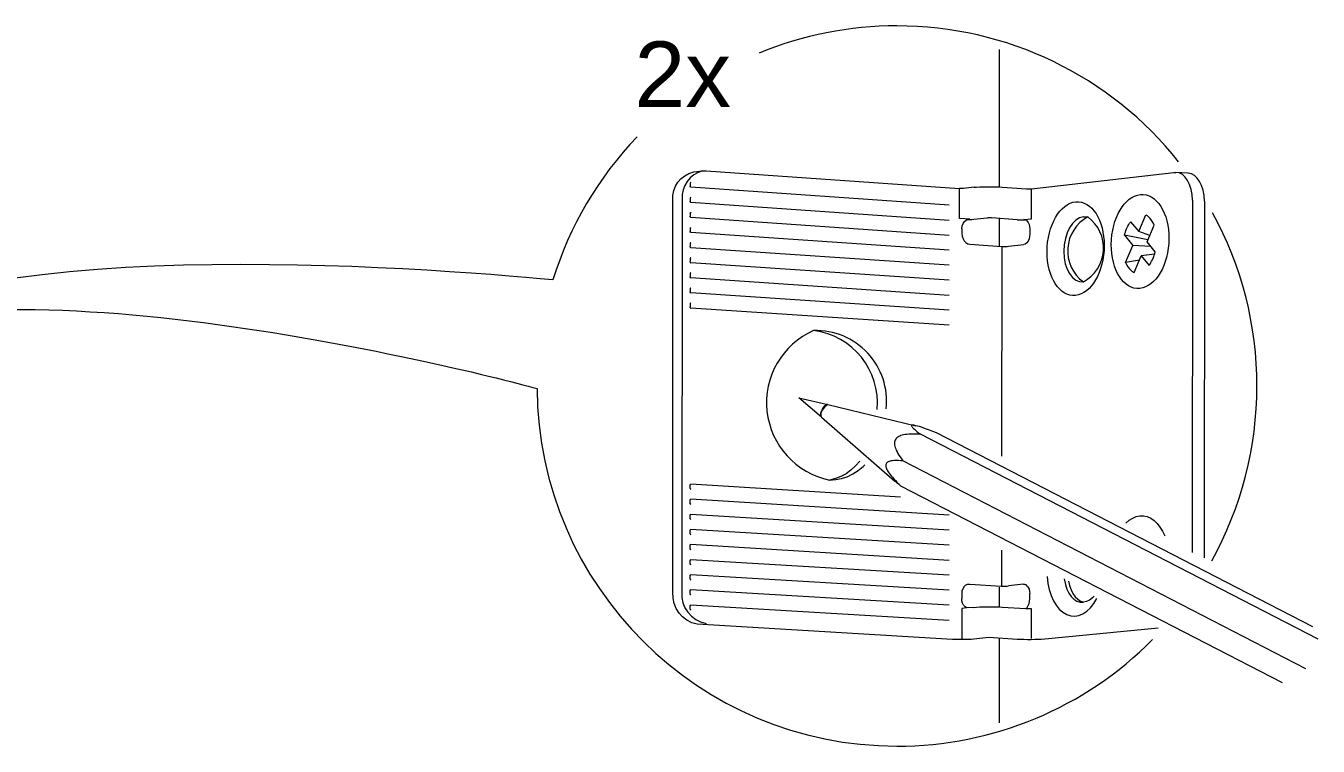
# Model space of a CAD drawing. Header units: metres. Extents: x -8.4 to 7.9, y -3.9 to 2.
# Drawn here: x 3.6003 to 3.9792, y -0.5859 to -0.3749 of the extents above; entities that cross this region are included whole.
import ezdxf

# ---------------------------------------------------------------- set-up
doc = ezdxf.new("R2010")
doc.units = ezdxf.units.M
doc.header["$MEASUREMENT"] = 0
doc.layers.add('PDF11_Geometry_Num_Penna__7', color=7, linetype='Continuous', lineweight=18)
doc.layers.add('PDF11_Text_Num_Penna__7', color=7, linetype='Continuous', lineweight=18)
doc.styles.add('GENERATED_STYLE_2', font='')
doc.styles.get('GENERATED_STYLE_2').set_extended_font_data('Arial')

msp = doc.modelspace()

# ---------------------------------------------------------------- linework, layer by layer
at = {"layer": 'PDF11_Geometry_Num_Penna__7', "color": 7, "linetype": 'Continuous', "lineweight": 18, "flags": 128}
for points in [[(3.93833, -0.41469, 0.229047), (3.85574, -0.37486, 0.098867), (3.81532, -0.38288)], [(3.89815, -0.55465), (3.89727, -0.5547), (3.8962, -0.5547), (3.89514, -0.55477), (3.89402, -0.55477), (3.89295, -0.5547), (3.89196, -0.5547), (3.89101, -0.55465), (3.88268, -0.55414), (3.87825, -0.55458), (3.87755, -0.55465), (3.87675, -0.55471), (3.87581, -0.55471), (3.87485, -0.55471), (3.87386, -0.55471), (3.87292, -0.55471), (3.87206, -0.55465), (3.79716, -0.55021, -0.381446), (3.79006, -0.54095), (3.79006, -0.42598, -0.378425), (3.79614, -0.41766), (3.79877, -0.41735), (3.79933, -0.41735), (3.79984, -0.41735)], [(3.79877, -0.41735, 0.366772), (3.79278, -0.42573), (3.79271, -0.54069, 0.394057), (3.79976, -0.54996)], [(3.91048, -0.43079), (3.91112, -0.43079), (3.91172, -0.43087, 0.551752), (3.91041, -0.44988, 0.55041), (3.91172, -0.43087)], [(3.92662, -0.43514), (3.92869, -0.43028, -0.093709), (3.92943, -0.43074)], [(3.94803, -0.53163, 0.127981), (3.96128, -0.4804, 0.126639), (3.9483, -0.42965)], [(3.92935, -0.4376), (3.92244, -0.4362, -0.070874), (3.92396, -0.43268)], [(3.92738, -0.44223), (3.92968, -0.44506, 0.024197), (3.92994, -0.44467, 0.070849), (3.93148, -0.44108), (3.9291, -0.43817), (3.93118, -0.4333)], [(3.85259, -0.48705, 0.455804), (3.83132, -0.46415, 0.732137), (3.83601, -0.50795)], [(3.75022, -0.48113, 0.412179), (3.85574, -0.58593, 0.200709), (3.93069, -0.5547)]]:
    msp.add_lwpolyline(points, format="xyb", dxfattribs=at)
for points in [[(3.88573, -0.38178), (3.88569, -0.42204)], [(3.79984, -0.41735), (3.87412, -0.42254)], [(3.8952, -0.42261), (3.93695, -0.41779)], [(3.93695, -0.41779), (3.93727, -0.41779), (3.93755, -0.41779)], [(3.94108, -0.41804), (3.93755, -0.41779)], [(3.79534, -0.42072), (3.79526, -0.42078), (3.79514, -0.42084), (3.79514, -0.42104), (3.79514, -0.42185)], [(3.79514, -0.42092), (3.79534, -0.42072)], [(3.79518, -0.42204), (3.79534, -0.42216), (3.79526, -0.42216), (3.79514, -0.42204), (3.79514, -0.42185)], [(3.87104, -0.42742), (3.79534, -0.42216)], [(3.87838, -0.42216), (3.8753, -0.42254), (3.87506, -0.42254), (3.87474, -0.42254), (3.87442, -0.42254), (3.87412, -0.42254)], [(3.87611, -0.43174), (3.87662, -0.43155), (3.87711, -0.43149), (3.87412, -0.4313), (3.87412, -0.42254)], [(3.87838, -0.42216), (3.87911, -0.42211), (3.88007, -0.42204), (3.88113, -0.42199), (3.88225, -0.42199), (3.88338, -0.42199), (3.88452, -0.42199), (3.88564, -0.42204), (3.88656, -0.42211), (3.8937, -0.42261)], [(3.89295, -0.43162), (3.8952, -0.43137), (3.8952, -0.42261)], [(3.8937, -0.42261), (3.89415, -0.42261), (3.89472, -0.42261), (3.8952, -0.42261)], [(3.79514, -0.42536), (3.79534, -0.42517), (3.79526, -0.42517), (3.79514, -0.42529), (3.79514, -0.42548), (3.79514, -0.42629)], [(3.79518, -0.42649), (3.79534, -0.42661), (3.79526, -0.42654), (3.79514, -0.42641), (3.79514, -0.42629)], [(3.87104, -0.43187), (3.79534, -0.42661)], [(3.94239, -0.42598), (3.94233, -0.52922)], [(3.94591, -0.42624), (3.94584, -0.53071)], [(3.79534, -0.42955), (3.79526, -0.42961), (3.79514, -0.42973), (3.79514, -0.42986), (3.79514, -0.43067)], [(3.79514, -0.42981), (3.79534, -0.42955)], [(3.79518, -0.43093), (3.79534, -0.43105), (3.79526, -0.43099), (3.79514, -0.43087), (3.79514, -0.43067)], [(3.87104, -0.43625), (3.79534, -0.43105)], [(3.87481, -0.4343), (3.87485, -0.4335), (3.87517, -0.43274), (3.87555, -0.43218), (3.87611, -0.43174)], [(3.87831, -0.43162), (3.87767, -0.43168), (3.87694, -0.43168), (3.87611, -0.43174)], [(3.87643, -0.43162), (3.87711, -0.43149)], [(3.88219, -0.43118), (3.87831, -0.43162)], [(3.88344, -0.43111), (3.88311, -0.43111), (3.88281, -0.43111), (3.88243, -0.43111), (3.88219, -0.43118)], [(3.89101, -0.43167), (3.88344, -0.43111)], [(3.88569, -0.4313), (3.88569, -0.43944)], [(3.89101, -0.43167), (3.89182, -0.43174), (3.89271, -0.43174), (3.89359, -0.43174), (3.89395, -0.43206), (3.89426, -0.43249), (3.8945, -0.43305), (3.89464, -0.43368), (3.89471, -0.43437), (3.89471, -0.4358)], [(3.89332, -0.43168), (3.89295, -0.43162), (3.89327, -0.43168), (3.89359, -0.43174)], [(3.79534, -0.434), (3.79526, -0.434), (3.79514, -0.43412), (3.79514, -0.4343), (3.79514, -0.43512)], [(3.79514, -0.43418), (3.79534, -0.434)], [(3.79518, -0.43531), (3.79534, -0.43543), (3.79526, -0.43543), (3.79514, -0.43531), (3.79514, -0.43512)], [(3.87104, -0.44062), (3.79534, -0.43543)], [(3.87481, -0.4343), (3.87481, -0.43575), (3.87485, -0.43649), (3.87513, -0.43725), (3.87549, -0.43787), (3.87594, -0.43838), (3.87651, -0.4387), (3.87711, -0.43882), (3.88645, -0.4395)], [(3.92425, -0.43224), (3.92662, -0.43514)], [(3.92992, -0.43626), (3.92662, -0.43513)], [(3.79534, -0.43843), (3.79518, -0.43843), (3.79514, -0.43856), (3.79514, -0.43875), (3.79514, -0.43956)], [(3.79514, -0.43862), (3.79534, -0.43843)], [(3.88645, -0.4395), (3.88641, -0.50093)], [(3.88645, -0.4395), (3.88694, -0.4395), (3.88751, -0.4395), (3.88801, -0.4395), (3.88844, -0.43944), (3.89295, -0.43894)], [(3.89471, -0.4358), (3.89464, -0.43656), (3.89447, -0.4373), (3.89419, -0.43793), (3.89383, -0.43843), (3.89338, -0.43882), (3.89295, -0.43894)], [(3.92244, -0.4362), (3.92489, -0.4392)], [(3.92277, -0.44418), (3.92489, -0.4392)], [(3.93018, -0.43949), (3.92489, -0.4392)], [(3.79514, -0.43976), (3.79534, -0.43988), (3.79518, -0.43982), (3.79514, -0.43969), (3.79514, -0.43956)], [(3.79534, -0.44283), (3.79518, -0.44288), (3.79514, -0.443), (3.79514, -0.44312), (3.79514, -0.44395)], [(3.79514, -0.44307), (3.79534, -0.44283)], [(3.87104, -0.44502), (3.79534, -0.43988)], [(3.9253, -0.4471), (3.92738, -0.44223)], [(3.93129, -0.44173), (3.92738, -0.44223)], [(3.79514, -0.44419), (3.79534, -0.44431), (3.79518, -0.44425), (3.79514, -0.44413), (3.79514, -0.44395)], [(3.87104, -0.44938), (3.79534, -0.44431)], [(3.92684, -0.44351), (3.92277, -0.44417)], [(3.79534, -0.44725), (3.79518, -0.44725), (3.79514, -0.44738), (3.79514, -0.44757), (3.79514, -0.44838)], [(3.79514, -0.44744), (3.79534, -0.44725)], [(3.79514, -0.44858), (3.79534, -0.4487), (3.79518, -0.4487), (3.79514, -0.44858), (3.79514, -0.44838)], [(3.87104, -0.45383), (3.79534, -0.4487)], [(3.79514, -0.45189), (3.79534, -0.4517), (3.79518, -0.4517), (3.79514, -0.45182), (3.79514, -0.45201), (3.79514, -0.45283)], [(3.79514, -0.45302), (3.79534, -0.45314), (3.79518, -0.45308), (3.79514, -0.45296), (3.79514, -0.45283)], [(3.87104, -0.45821), (3.79534, -0.45314)], [(3.79534, -0.45609), (3.79518, -0.45615), (3.79514, -0.45626), (3.79507, -0.4564), (3.79507, -0.4572)], [(3.79514, -0.45747), (3.79534, -0.45759), (3.79518, -0.45752), (3.79514, -0.45739), (3.79507, -0.4572)], [(3.79514, -0.45633), (3.79534, -0.45609)], [(3.87104, -0.46258), (3.79534, -0.45759)], [(3.83358, -0.48954), (3.82702, -0.48383), (3.83548, -0.48585)], [(3.83548, -0.48585), (3.86132, -0.49203)], [(3.83358, -0.48954), (3.85512, -0.50833)], [(3.86132, -0.49203), (3.86096, -0.49196), (3.86066, -0.4919), (3.86042, -0.49188), (3.86023, -0.49189), (3.86011, -0.49193), (3.86004, -0.49201), (3.86002, -0.49211), (3.86006, -0.49224), (3.86017, -0.4924), (3.86033, -0.4926), (3.86055, -0.49282), (3.86084, -0.49309), (3.86119, -0.49338), (3.86161, -0.49372), (3.8621, -0.49409), (3.86266, -0.49452)], [(3.86731, -0.49411), (3.86624, -0.49369), (3.86528, -0.49333), (3.8644, -0.49301), (3.86361, -0.49273), (3.86293, -0.4925), (3.86231, -0.49231), (3.86178, -0.49215), (3.86132, -0.49203)], [(3.86266, -0.49452), (3.86187, -0.49449), (3.86113, -0.49447), (3.86045, -0.49447), (3.85981, -0.49449), (3.85921, -0.49452), (3.85867, -0.49457), (3.85816, -0.49464), (3.8577, -0.49472), (3.85728, -0.49483), (3.85689, -0.49495), (3.85656, -0.49508), (3.85624, -0.49523), (3.85597, -0.49539), (3.85573, -0.49558), (3.85553, -0.49578), (3.85537, -0.496), (3.85523, -0.49623), (3.85512, -0.49649), (3.85506, -0.49676), (3.85503, -0.49705), (3.85503, -0.49736), (3.85507, -0.49768), (3.85513, -0.49804), (3.85524, -0.49842), (3.85538, -0.49882), (3.85556, -0.49923), (3.85577, -0.49967), (3.85602, -0.50015), (3.85632, -0.50064), (3.85665, -0.50117), (3.85703, -0.50173), (3.85745, -0.50233)], [(3.97924, -0.55463), (3.86266, -0.49452)], [(3.97764, -0.55099), (3.86731, -0.49411)], [(3.84489, -0.50246), (3.84363, -0.50383), (3.84226, -0.50503), (3.84084, -0.50609), (3.83926, -0.50689), (3.8377, -0.50753), (3.83601, -0.50795), (3.83781, -0.50783), (3.83951, -0.50753), (3.84119, -0.50697), (3.84283, -0.50614), (3.84441, -0.50515), (3.84581, -0.50402), (3.84634, -0.50351)], [(3.85745, -0.50233), (3.85682, -0.50228), (3.85624, -0.50224), (3.85571, -0.50223), (3.85522, -0.50223), (3.85479, -0.50226), (3.85439, -0.50229), (3.85403, -0.50235), (3.85371, -0.50242), (3.85343, -0.50251), (3.85319, -0.50262), (3.85299, -0.50274), (3.85282, -0.50288), (3.85268, -0.50303), (3.85257, -0.5032), (3.8525, -0.50338), (3.85247, -0.50359), (3.85247, -0.50382), (3.8525, -0.50405), (3.85257, -0.50432), (3.85268, -0.5046), (3.85282, -0.5049), (3.85299, -0.50522), (3.85321, -0.50556), (3.85345, -0.50592), (3.85374, -0.5063), (3.85406, -0.50671), (3.85442, -0.50713), (3.85482, -0.50759), (3.85528, -0.50807), (3.85575, -0.50859), (3.8563, -0.50914), (3.85689, -0.50971), (3.85635, -0.50931), (3.85587, -0.50894), (3.85547, -0.50862), (3.85512, -0.50833)], [(3.97559, -0.56324), (3.85745, -0.50233)], [(3.79507, -0.50946), (3.79514, -0.50934), (3.79518, -0.50921), (3.79534, -0.50916)], [(3.79534, -0.50916), (3.79507, -0.5094)], [(3.79534, -0.51066), (3.79518, -0.51058), (3.79514, -0.51046), (3.79507, -0.51029), (3.79507, -0.50946)], [(3.79514, -0.51052), (3.79534, -0.51066)], [(3.85678, -0.51301), (3.79534, -0.50916)], [(3.96876, -0.56739), (3.85689, -0.50971)], [(3.79507, -0.5139), (3.79514, -0.51372), (3.79518, -0.51359), (3.79534, -0.51359)], [(3.79534, -0.51359), (3.79507, -0.51378)], [(3.79534, -0.51503), (3.79518, -0.51503), (3.79514, -0.51491), (3.79507, -0.51471), (3.79507, -0.5139)], [(3.79514, -0.51491), (3.79534, -0.51503)], [(3.87104, -0.51829), (3.79534, -0.51359)], [(3.79507, -0.51834), (3.79514, -0.51817), (3.79518, -0.51805), (3.79534, -0.51805)], [(3.87104, -0.52267), (3.79534, -0.51805), (3.79507, -0.51823)], [(3.79534, -0.51948), (3.79518, -0.51941), (3.79514, -0.51929), (3.79507, -0.51916), (3.79507, -0.51834)], [(3.92287, -0.5206), (3.92387, -0.51973), (3.92488, -0.5191), (3.92593, -0.51866), (3.927, -0.51841)], [(3.927, -0.51841), (3.92805, -0.51841), (3.92912, -0.51866), (3.93017, -0.5191), (3.93113, -0.51979), (3.93205, -0.52068), (3.93286, -0.52173), (3.93363, -0.52291), (3.93427, -0.52429)], [(3.79507, -0.52274), (3.79514, -0.52262), (3.79518, -0.52247), (3.79534, -0.52242)], [(3.79534, -0.52242), (3.79507, -0.52267)], [(3.79534, -0.52392), (3.79518, -0.52386), (3.79514, -0.52373), (3.79507, -0.52354), (3.79507, -0.52274)], [(3.79514, -0.51935), (3.79534, -0.51948)], [(3.87104, -0.52704), (3.79534, -0.52242)], [(3.79514, -0.5238), (3.79534, -0.52392)], [(3.79507, -0.52717), (3.79514, -0.52699), (3.79518, -0.52686), (3.79534, -0.52686)], [(3.79534, -0.52686), (3.79507, -0.52705)], [(3.79534, -0.52829), (3.79518, -0.52829), (3.79514, -0.52818), (3.79507, -0.52799), (3.79507, -0.52717)], [(3.79514, -0.52818), (3.79534, -0.52829)], [(3.87104, -0.5315), (3.79534, -0.52686)], [(3.88639, -0.52848), (3.88638, -0.53901)], [(3.79507, -0.53162), (3.79514, -0.53142), (3.79518, -0.5313), (3.79534, -0.5313)], [(3.79534, -0.5313), (3.79507, -0.5315)], [(3.79534, -0.53275), (3.79518, -0.53269), (3.79514, -0.53256), (3.79507, -0.53243), (3.79507, -0.53162)], [(3.79514, -0.53262), (3.79534, -0.53275)], [(3.87104, -0.53587), (3.79534, -0.5313)], [(3.79507, -0.53599), (3.79507, -0.53587), (3.79518, -0.53575), (3.79534, -0.53569)], [(3.87104, -0.54025), (3.79534, -0.53569), (3.79507, -0.53593)], [(3.79534, -0.53718), (3.79518, -0.53711), (3.79507, -0.53699), (3.79507, -0.53682), (3.79507, -0.53599)], [(3.79514, -0.53706), (3.79534, -0.53718)], [(3.90604, -0.53756), (3.90636, -0.53888), (3.90679, -0.54013), (3.90735, -0.54124), (3.90803, -0.5422), (3.90879, -0.54288), (3.9096, -0.54344), (3.91048, -0.54375)], [(3.79507, -0.54044), (3.79507, -0.54025), (3.79518, -0.54013), (3.79534, -0.54013)], [(3.79534, -0.54013), (3.79507, -0.54031)], [(3.79534, -0.54157), (3.79518, -0.54157), (3.79507, -0.54144), (3.79507, -0.54124), (3.79507, -0.54044)], [(3.79514, -0.54144), (3.79534, -0.54157)], [(3.87104, -0.54464), (3.79534, -0.54013)], [(3.87587, -0.53874), (3.87542, -0.53918), (3.87506, -0.53982), (3.87481, -0.54051), (3.87474, -0.54119), (3.87474, -0.54269)], [(3.87586, -0.53874), (3.87643, -0.5385), (3.87707, -0.53844)], [(3.87651, -0.5385), (3.87707, -0.53844)], [(3.87707, -0.53844), (3.88638, -0.53901), (3.88688, -0.53901), (3.88745, -0.53901), (3.88801, -0.53901), (3.88844, -0.53894)], [(3.88569, -0.53932), (3.88569, -0.54514)], [(3.89395, -0.53901), (3.89363, -0.53869), (3.89327, -0.53856), (3.89289, -0.5385), (3.88844, -0.53894)], [(3.89289, -0.5385), (3.89327, -0.53856)], [(3.89351, -0.54557), (3.8939, -0.54527), (3.89426, -0.54476), (3.89447, -0.54414), (3.89464, -0.54344), (3.89471, -0.54276), (3.89471, -0.54124)], [(3.89395, -0.53901), (3.89426, -0.53945), (3.8945, -0.53994), (3.89464, -0.54057), (3.89472, -0.54124)], [(3.79507, -0.54488), (3.79507, -0.5447), (3.79518, -0.54458), (3.79534, -0.54458)], [(3.79534, -0.54458), (3.79507, -0.54476)], [(3.79534, -0.546), (3.79518, -0.54594), (3.79507, -0.54582), (3.79507, -0.5457), (3.79507, -0.54488)], [(3.87104, -0.54907), (3.79534, -0.54458)], [(3.87831, -0.54526), (3.87618, -0.54545), (3.8757, -0.54508), (3.8753, -0.54464), (3.87498, -0.54401), (3.87481, -0.54338), (3.87474, -0.54269)], [(3.87619, -0.54545), (3.87474, -0.54564), (3.87474, -0.55439)], [(3.87831, -0.54527), (3.87911, -0.5452), (3.88007, -0.54514), (3.88107, -0.54514), (3.88219, -0.54508), (3.88338, -0.54508), (3.88452, -0.54508), (3.88557, -0.54514), (3.88656, -0.5452), (3.89351, -0.54557)], [(3.89351, -0.54557), (3.8937, -0.54564)], [(3.8937, -0.54564), (3.89415, -0.54564), (3.89464, -0.54564), (3.89514, -0.54564)], [(3.89514, -0.54564), (3.89514, -0.55439)], [(3.91355, -0.54195), (3.91309, -0.54245), (3.91223, -0.54314), (3.91136, -0.54357), (3.91048, -0.54375)], [(3.79514, -0.54588), (3.79534, -0.546)], [(3.93233, -0.55136), (3.89815, -0.55465)], [(3.88569, -0.55433), (3.88568, -0.57911)]]:
    msp.add_lwpolyline(points, dxfattribs=at)
for points in [[(3.83339, -0.48877), (3.83346, -0.48828), (3.83364, -0.48775), (3.83389, -0.48722), (3.8342, -0.48674), (3.83454, -0.48632), (3.83488, -0.48603), (3.8352, -0.48587), (3.83548, -0.48585), (3.8352, -0.48587), (3.83488, -0.48603), (3.83454, -0.48632), (3.8342, -0.48674), (3.83389, -0.48722), (3.83364, -0.48775), (3.83346, -0.48828)], [(3.83358, -0.48954), (3.83346, -0.48936), (3.83339, -0.4891), (3.83339, -0.48877), (3.83339, -0.4891), (3.83346, -0.48936)]]:
    msp.add_lwpolyline(points, close=True, dxfattribs=at)
at = {"layer": 'PDF11_Geometry_Num_Penna__7', "color": 7, "linetype": 'Continuous', "lineweight": 18}
for centre, radius, start, end in [((3.85562, -0.48037), 0.10543, 136.163, 162.8762), ((3.82864, -0.48537), 0.02139, 354.7767, 82.8084)]:
    msp.add_arc(centre, radius, start, end, dxfattribs=at)
for centre, major_axis, ratio, start_param, end_param in [((3.93739, -0.42638), (0.00019, 0.00859), 0.581944, 4.771898, 6.288462), ((3.93935, -0.42931), (0.00213, 0.01122), 0.554114, 5.092643, 6.346477), ((3.91048, -0.44033), (0.00062, 0.00956), 0.605613, 0.106975, 3.235027), ((3.90818, -0.53379), (0.00087, 0.01402), 0.601057, 1.78499, 4.062401), ((3.91258, -0.52901), (0.00332, 0.01467), 0.500837, 2.250986, 3.302688)]:
    msp.add_ellipse(centre, major_axis=major_axis, ratio=ratio, start_param=start_param, end_param=end_param, dxfattribs=at)
for centre, major_axis, ratio in [((3.92704, -0.43805), (0.00094, 0.01377), 0.610348), ((3.90813, -0.44014), (0.00088, 0.01374), 0.606332)]:
    msp.add_ellipse(centre, major_axis=major_axis, ratio=ratio, dxfattribs=at)
for points in [[(3.93118, -0.4333), (3.93084, -0.43238), (3.93024, -0.4315), (3.92943, -0.43074)], [(3.75486, -0.44933), (3.71892, -0.44586), (3.57395, -0.43437), (3.53875, -0.47021)], [(3.92425, -0.43224), (3.92414, -0.43238), (3.92405, -0.43253), (3.92396, -0.43268)], [(3.53875, -0.47021), (3.58437, -0.44002), (3.72562, -0.47437), (3.75022, -0.48113)], [(3.92277, -0.44418), (3.92312, -0.44505), (3.9237, -0.44588), (3.92447, -0.4466)], [(3.92447, -0.4466), (3.92469, -0.44681), (3.92498, -0.44698), (3.9253, -0.4471)], [(3.83548, -0.48585), (3.8326, -0.48761), (3.83358, -0.48954), (3.83358, -0.48954)]]:
    msp.add_open_spline(points, degree=3, dxfattribs=at)

# ---------------------------------------------------------------- texts
at = {"layer": 'PDF11_Text_Num_Penna__7', "color": 7, "linetype": 'Continuous', "lineweight": 18, "insert": (3.77878, -0.39863), "char_height": 0.0191887, "attachment_point": 7, "style": 'GENERATED_STYLE_2'}
msp.add_mtext('\\A1;{\\pql;\\fArial|b0|i0|c0|p34;2x}', dxfattribs=at)

doc.saveas('drawing.dxf')
